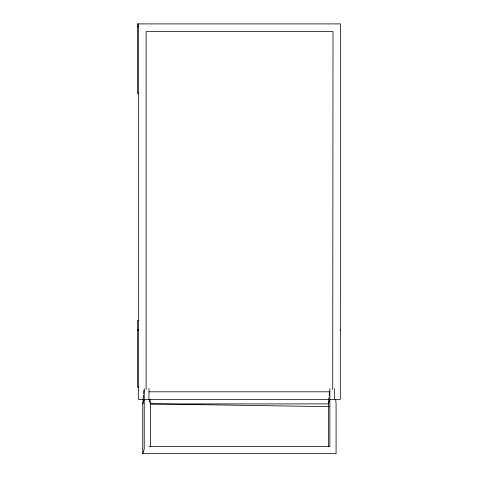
<?xml version="1.0" encoding="UTF-8"?>
<svg xmlns="http://www.w3.org/2000/svg" width="478" height="478" viewBox="0 0 478 478"><rect width="100%" height="100%" fill="white"/><g stroke="black" fill="none" stroke-linecap="round" stroke-linejoin="round"><path stroke-width="0.72" d="M335.699 399.542L336.082 403.904L336.082 453.658L142.761 453.658L142.761 403.904L143.525 395.181M143.657 393.729L143.974 390.096M328.978 397.361L328.404 403.904L328.404 446.787M329.103 395.909L329.485 391.548M142.761 453.658L144.231 449.027L144.231 388.626M142.761 403.904L144.231 399.393L148.975 399.393L150.439 403.904L150.439 446.787M137.401 26.762L138.889 26.762M138.889 93.294L137.401 93.294L137.401 23.9L340.599 23.9L340.312 329.999M138.889 320.66L137.401 320.66L137.401 387.186L138.889 387.186M137.401 329.999L138.53 329.999M149.1 391.805L329.742 391.805M143.741 399.393L138.53 399.393L138.53 23.9M149.698 399.393L329.145 399.393M335.102 399.393L340.312 399.393L340.312 329.533M150.056 399.542L150.439 403.904L328.404 403.904L329.868 399.393L334.612 399.393L334.612 388.626M148.975 446.607L329.868 446.607L329.868 388.626M150.439 403.904L329.264 406.647M332.724 389.564L333.011 31.488L146.119 31.488L146.119 389.57M148.975 388.626L148.975 399.393"/></g></svg>
